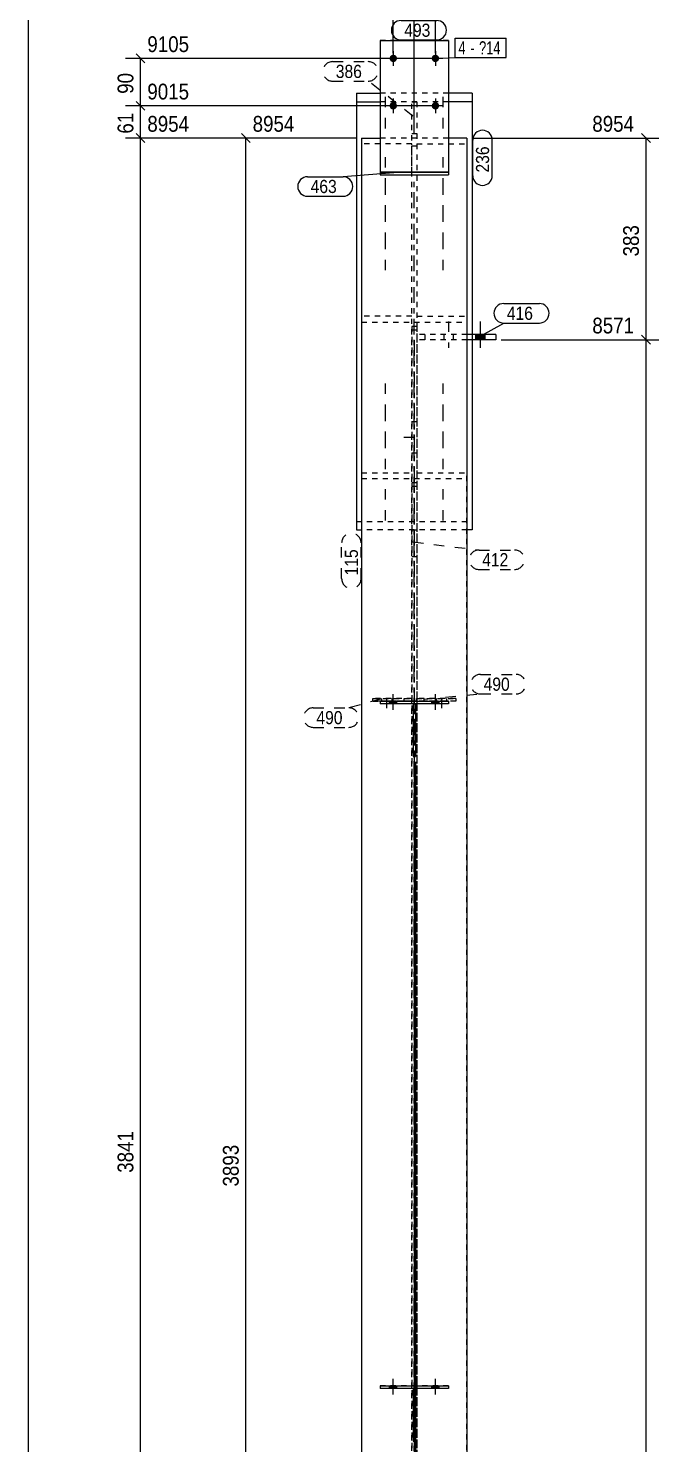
# Model space of a CAD drawing. Header units: millimetres. Extents: x 2 to 579, y 1 to 825.
# Drawn here: x 5 to 124.7, y 419.7 to 688.4 of the extents above; entities that cross this region are included whole.
import ezdxf

# ---------------------------------------------------------------- set-up
doc = ezdxf.new("R2010")
doc.units = ezdxf.units.MM
for name, pattern in [('XKITLINE00', [0]), ('XKITLINE01', [4, 1, -1, 1, -1]), ('XKITLINE02', [4, 2, -2]), ('XKITLINE03', [6, 3, -1, 1, -1])]:
    doc.linetypes.add(name, pattern=pattern)
for name, color, linetype, lineweight in [('Bolt', 3, 'Continuous', 0), ('BoltMark', 7, 'Continuous', 0), ('Dimensions', 7, 'Continuous', 0), ('DrawingSheet', 5, 'Continuous', 0), ('Part', 2, 'Continuous', 0), ('PartMark', 7, 'Continuous', 0)]:
    doc.layers.add(name, color=color, linetype=linetype, lineweight=lineweight)
doc.styles.add('ARIAL', font='ARIAL.TTF')
doc.styles.add('ARIAL_NARROW', font='ARIALN.TTF')

# ---------------------------------------------------------------- blocks, each defined once
blk = doc.blocks.new('*A48')
at = {"layer": 'Bolt', "color": 3, "linetype": 'XKITLINE02', "lineweight": 0}
for p, q in [((72.8, 669.41), (72.8, 675.97)), ((83.8, 669.41), (83.8, 675.97)), ((72.8, 657.95), (72.8, 664.51)), ((83.8, 657.95), (83.8, 664.51)), ((72.8, 652.8), (72.8, 659.35)), ((83.8, 652.8), (83.8, 659.35)), ((72.8, 647.64), (72.8, 654.2)), ((83.8, 647.64), (83.8, 654.2)), ((72.8, 642.48), (72.8, 649.04)), ((83.8, 642.48), (83.8, 649.04)), ((72.8, 614.98), (72.8, 621.54)), ((83.8, 614.98), (83.8, 621.54)), ((72.8, 609.83), (72.8, 616.39)), ((83.8, 609.83), (83.8, 616.39)), ((72.8, 604.67), (72.8, 611.23)), ((83.8, 604.67), (83.8, 611.23)), ((72.8, 594.93), (72.8, 601.49)), ((83.8, 594.93), (83.8, 601.49))]:
    blk.add_line(p, q, dxfattribs=at)
blk = doc.blocks.new('*A50')
at = {"layer": 'Bolt', "color": 3, "linetype": 'XKITLINE02', "lineweight": 0}
for p, q in [((77.8, 613.77), (78.8, 613.77)), ((76.3, 610.77), (80.3, 610.77)), ((77.8, 607.77), (78.8, 607.77))]:
    blk.add_line(p, q, dxfattribs=at)
blk = doc.blocks.new('*A52')
at = {"layer": 'Bolt'}
for points in [[(75, 430.65), (75, 430.15), (73.6, 430.15), (73.6, 430.65)], [(75, 430.65), (75, 430.15), (73.6, 430.15), (73.6, 430.65)], [(83, 430.65), (83, 430.15), (81.6, 430.15), (81.6, 430.65)], [(83, 430.65), (83, 430.15), (81.6, 430.15), (81.6, 430.65)]]:
    blk.add_hatch(color=3, dxfattribs=at).paths.add_polyline_path(points, flags=17)
at = {"layer": 'Bolt', "color": 3, "linetype": 'XKITLINE00', "lineweight": 0}
for p, q in [((73.6, 430.15), (73.6, 430.65)), ((73.6, 430.15), (73.6, 430.65)), ((74.3, 428.99), (74.3, 431.99)), ((74.3, 428.99), (74.3, 431.99)), ((75, 430.15), (75, 430.65)), ((75, 430.15), (75, 430.65)), ((81.6, 430.15), (81.6, 430.65)), ((81.6, 430.15), (81.6, 430.65)), ((82.3, 428.99), (82.3, 431.99)), ((82.3, 428.99), (82.3, 431.99)), ((83, 430.15), (83, 430.65)), ((83, 430.15), (83, 430.65))]:
    blk.add_line(p, q, dxfattribs=at)
blk = doc.blocks.new('*A53')
at = {"layer": 'Bolt', "color": 3, "linetype": 'XKITLINE02', "lineweight": 0}
for p, q in [((73.1, 559.3), (73.1, 562.3)), ((72.12, 560.65), (72.12, 561.15)), ((74.09, 560.65), (74.09, 561.15))]:
    blk.add_line(p, q, dxfattribs=at)
blk = doc.blocks.new('*A54')
at = {"layer": 'Bolt', "color": 3, "linetype": 'XKITLINE02', "lineweight": 0}
for p, q in [((83.5, 559.3), (83.5, 562.3)), ((82.52, 560.65), (82.52, 561.15)), ((84.49, 560.65), (84.49, 561.15))]:
    blk.add_line(p, q, dxfattribs=at)
blk = doc.blocks.new('*A55')
at = {"layer": 'Bolt'}
for points in [[(74.34, 683.39), (74.37, 683.39), (74.41, 683.39), (74.44, 683.38), (74.47, 683.37), (74.51, 683.37), (74.54, 683.35), (74.57, 683.34), (74.6, 683.33), (74.63, 683.31), (74.66, 683.3), (74.69, 683.28), (74.72, 683.26), (74.75, 683.24), (74.77, 683.21), (74.8, 683.19), (74.82, 683.17), (74.85, 683.14), (74.87, 683.11), (74.89, 683.08), (74.9, 683.06), (74.92, 683.03), (74.94, 682.99), (74.95, 682.96), (74.96, 682.93), (74.97, 682.9), (74.98, 682.87), (74.99, 682.83), (75, 682.8), (75, 682.76), (75, 682.73), (75, 682.7), (75, 682.66), (75, 682.63), (75, 682.59), (74.99, 682.56), (74.98, 682.53), (74.97, 682.49), (74.96, 682.46), (74.95, 682.43), (74.94, 682.4), (74.92, 682.37), (74.9, 682.34), (74.89, 682.31), (74.87, 682.28), (74.85, 682.25), (74.82, 682.23), (74.8, 682.2), (74.77, 682.18), (74.75, 682.15), (74.72, 682.13), (74.69, 682.11), (74.66, 682.1), (74.63, 682.08), (74.6, 682.06), (74.57, 682.05), (74.54, 682.04), (74.51, 682.03), (74.47, 682.02), (74.44, 682.01), (74.41, 682), (74.37, 682), (74.34, 682), (74.3, 682), (74.27, 682), (74.24, 682), (74.2, 682), (74.17, 682.01), (74.13, 682.02), (74.1, 682.03), (74.07, 682.04), (74.04, 682.05), (74.01, 682.06), (73.97, 682.08), (73.94, 682.1), (73.92, 682.11), (73.89, 682.13), (73.86, 682.15), (73.83, 682.18), (73.81, 682.2), (73.79, 682.23), (73.76, 682.25), (73.74, 682.28), (73.72, 682.31), (73.7, 682.34), (73.69, 682.37), (73.67, 682.4), (73.66, 682.43), (73.65, 682.46), (73.63, 682.49), (73.63, 682.53), (73.62, 682.56), (73.61, 682.59), (73.61, 682.63), (73.61, 682.66), (73.6, 682.7), (73.61, 682.73), (73.61, 682.76), (73.61, 682.8), (73.62, 682.83), (73.63, 682.87), (73.63, 682.9), (73.65, 682.93), (73.66, 682.96), (73.67, 682.99), (73.69, 683.03), (73.7, 683.06), (73.72, 683.08), (73.74, 683.11), (73.76, 683.14), (73.79, 683.17), (73.81, 683.19), (73.83, 683.21), (73.86, 683.24), (73.89, 683.26), (73.92, 683.28), (73.94, 683.3), (73.97, 683.31), (74.01, 683.33), (74.04, 683.34), (74.07, 683.35), (74.1, 683.37), (74.13, 683.37), (74.17, 683.38), (74.2, 683.39), (74.24, 683.39), (74.27, 683.39), (74.3, 683.4)], [(74.34, 674.39), (74.37, 674.39), (74.41, 674.39), (74.44, 674.38), (74.47, 674.37), (74.51, 674.37), (74.54, 674.35), (74.57, 674.34), (74.6, 674.33), (74.63, 674.31), (74.66, 674.3), (74.69, 674.28), (74.72, 674.26), (74.75, 674.24), (74.77, 674.21), (74.8, 674.19), (74.82, 674.17), (74.85, 674.14), (74.87, 674.11), (74.89, 674.08), (74.9, 674.06), (74.92, 674.03), (74.94, 673.99), (74.95, 673.96), (74.96, 673.93), (74.97, 673.9), (74.98, 673.87), (74.99, 673.83), (75, 673.8), (75, 673.76), (75, 673.73), (75, 673.7), (75, 673.66), (75, 673.63), (75, 673.59), (74.99, 673.56), (74.98, 673.53), (74.97, 673.49), (74.96, 673.46), (74.95, 673.43), (74.94, 673.4), (74.92, 673.37), (74.9, 673.34), (74.89, 673.31), (74.87, 673.28), (74.85, 673.25), (74.82, 673.23), (74.8, 673.2), (74.77, 673.18), (74.75, 673.15), (74.72, 673.13), (74.69, 673.11), (74.66, 673.1), (74.63, 673.08), (74.6, 673.06), (74.57, 673.05), (74.54, 673.04), (74.51, 673.03), (74.47, 673.02), (74.44, 673.01), (74.41, 673), (74.37, 673), (74.34, 673), (74.3, 673), (74.27, 673), (74.24, 673), (74.2, 673), (74.17, 673.01), (74.13, 673.02), (74.1, 673.03), (74.07, 673.04), (74.04, 673.05), (74.01, 673.06), (73.97, 673.08), (73.94, 673.1), (73.92, 673.11), (73.89, 673.13), (73.86, 673.15), (73.83, 673.18), (73.81, 673.2), (73.79, 673.23), (73.76, 673.25), (73.74, 673.28), (73.72, 673.31), (73.7, 673.34), (73.69, 673.37), (73.67, 673.4), (73.66, 673.43), (73.65, 673.46), (73.63, 673.49), (73.63, 673.53), (73.62, 673.56), (73.61, 673.59), (73.61, 673.63), (73.61, 673.66), (73.6, 673.7), (73.61, 673.73), (73.61, 673.76), (73.61, 673.8), (73.62, 673.83), (73.63, 673.87), (73.63, 673.9), (73.65, 673.93), (73.66, 673.96), (73.67, 673.99), (73.69, 674.03), (73.7, 674.06), (73.72, 674.08), (73.74, 674.11), (73.76, 674.14), (73.79, 674.17), (73.81, 674.19), (73.83, 674.21), (73.86, 674.24), (73.89, 674.26), (73.92, 674.28), (73.94, 674.3), (73.97, 674.31), (74.01, 674.33), (74.04, 674.34), (74.07, 674.35), (74.1, 674.37), (74.13, 674.37), (74.17, 674.38), (74.2, 674.39), (74.24, 674.39), (74.27, 674.39), (74.3, 674.4)]]:
    blk.add_hatch(color=3, dxfattribs=at).paths.add_polyline_path(points, flags=17)
at = {"layer": 'Bolt', "color": 3, "linetype": 'XKITLINE00', "lineweight": 0}
for p, q in [((75.7, 682.7), (72.9, 682.7)), ((74.3, 684.1), (74.3, 681.3)), ((74.3, 675.1), (74.3, 672.3)), ((75.7, 673.7), (72.9, 673.7))]:
    blk.add_line(p, q, dxfattribs=at)
blk = doc.blocks.new('*A56')
at = {"layer": 'Bolt'}
for points in [[(82.34, 683.39), (82.37, 683.39), (82.41, 683.39), (82.44, 683.38), (82.47, 683.37), (82.51, 683.37), (82.54, 683.35), (82.57, 683.34), (82.6, 683.33), (82.63, 683.31), (82.66, 683.3), (82.69, 683.28), (82.72, 683.26), (82.75, 683.24), (82.77, 683.21), (82.8, 683.19), (82.82, 683.17), (82.85, 683.14), (82.87, 683.11), (82.89, 683.08), (82.9, 683.06), (82.92, 683.03), (82.94, 682.99), (82.95, 682.96), (82.96, 682.93), (82.97, 682.9), (82.98, 682.87), (82.99, 682.83), (83, 682.8), (83, 682.76), (83, 682.73), (83, 682.7), (83, 682.66), (83, 682.63), (83, 682.59), (82.99, 682.56), (82.98, 682.53), (82.97, 682.49), (82.96, 682.46), (82.95, 682.43), (82.94, 682.4), (82.92, 682.37), (82.9, 682.34), (82.89, 682.31), (82.87, 682.28), (82.85, 682.25), (82.82, 682.23), (82.8, 682.2), (82.77, 682.18), (82.75, 682.15), (82.72, 682.13), (82.69, 682.11), (82.66, 682.1), (82.63, 682.08), (82.6, 682.06), (82.57, 682.05), (82.54, 682.04), (82.51, 682.03), (82.47, 682.02), (82.44, 682.01), (82.41, 682), (82.37, 682), (82.34, 682), (82.3, 682), (82.27, 682), (82.24, 682), (82.2, 682), (82.17, 682.01), (82.13, 682.02), (82.1, 682.03), (82.07, 682.04), (82.04, 682.05), (82.01, 682.06), (81.97, 682.08), (81.94, 682.1), (81.92, 682.11), (81.89, 682.13), (81.86, 682.15), (81.83, 682.18), (81.81, 682.2), (81.79, 682.23), (81.76, 682.25), (81.74, 682.28), (81.72, 682.31), (81.7, 682.34), (81.69, 682.37), (81.67, 682.4), (81.66, 682.43), (81.65, 682.46), (81.63, 682.49), (81.63, 682.53), (81.62, 682.56), (81.61, 682.59), (81.61, 682.63), (81.61, 682.66), (81.6, 682.7), (81.61, 682.73), (81.61, 682.76), (81.61, 682.8), (81.62, 682.83), (81.63, 682.87), (81.63, 682.9), (81.65, 682.93), (81.66, 682.96), (81.67, 682.99), (81.69, 683.03), (81.7, 683.06), (81.72, 683.08), (81.74, 683.11), (81.76, 683.14), (81.79, 683.17), (81.81, 683.19), (81.83, 683.21), (81.86, 683.24), (81.89, 683.26), (81.92, 683.28), (81.94, 683.3), (81.97, 683.31), (82.01, 683.33), (82.04, 683.34), (82.07, 683.35), (82.1, 683.37), (82.13, 683.37), (82.17, 683.38), (82.2, 683.39), (82.24, 683.39), (82.27, 683.39), (82.3, 683.4)], [(82.34, 674.39), (82.37, 674.39), (82.41, 674.39), (82.44, 674.38), (82.47, 674.37), (82.51, 674.37), (82.54, 674.35), (82.57, 674.34), (82.6, 674.33), (82.63, 674.31), (82.66, 674.3), (82.69, 674.28), (82.72, 674.26), (82.75, 674.24), (82.77, 674.21), (82.8, 674.19), (82.82, 674.17), (82.85, 674.14), (82.87, 674.11), (82.89, 674.08), (82.9, 674.06), (82.92, 674.03), (82.94, 673.99), (82.95, 673.96), (82.96, 673.93), (82.97, 673.9), (82.98, 673.87), (82.99, 673.83), (83, 673.8), (83, 673.76), (83, 673.73), (83, 673.7), (83, 673.66), (83, 673.63), (83, 673.59), (82.99, 673.56), (82.98, 673.53), (82.97, 673.49), (82.96, 673.46), (82.95, 673.43), (82.94, 673.4), (82.92, 673.37), (82.9, 673.34), (82.89, 673.31), (82.87, 673.28), (82.85, 673.25), (82.82, 673.23), (82.8, 673.2), (82.77, 673.18), (82.75, 673.15), (82.72, 673.13), (82.69, 673.11), (82.66, 673.1), (82.63, 673.08), (82.6, 673.06), (82.57, 673.05), (82.54, 673.04), (82.51, 673.03), (82.47, 673.02), (82.44, 673.01), (82.41, 673), (82.37, 673), (82.34, 673), (82.3, 673), (82.27, 673), (82.24, 673), (82.2, 673), (82.17, 673.01), (82.13, 673.02), (82.1, 673.03), (82.07, 673.04), (82.04, 673.05), (82.01, 673.06), (81.97, 673.08), (81.94, 673.1), (81.92, 673.11), (81.89, 673.13), (81.86, 673.15), (81.83, 673.18), (81.81, 673.2), (81.79, 673.23), (81.76, 673.25), (81.74, 673.28), (81.72, 673.31), (81.7, 673.34), (81.69, 673.37), (81.67, 673.4), (81.66, 673.43), (81.65, 673.46), (81.63, 673.49), (81.63, 673.53), (81.62, 673.56), (81.61, 673.59), (81.61, 673.63), (81.61, 673.66), (81.6, 673.7), (81.61, 673.73), (81.61, 673.76), (81.61, 673.8), (81.62, 673.83), (81.63, 673.87), (81.63, 673.9), (81.65, 673.93), (81.66, 673.96), (81.67, 673.99), (81.69, 674.03), (81.7, 674.06), (81.72, 674.08), (81.74, 674.11), (81.76, 674.14), (81.79, 674.17), (81.81, 674.19), (81.83, 674.21), (81.86, 674.24), (81.89, 674.26), (81.92, 674.28), (81.94, 674.3), (81.97, 674.31), (82.01, 674.33), (82.04, 674.34), (82.07, 674.35), (82.1, 674.37), (82.13, 674.37), (82.17, 674.38), (82.2, 674.39), (82.24, 674.39), (82.27, 674.39), (82.3, 674.4)]]:
    blk.add_hatch(color=3, dxfattribs=at).paths.add_polyline_path(points, flags=17)
at = {"layer": 'Bolt', "color": 3, "linetype": 'XKITLINE00', "lineweight": 0}
for p, q in [((83.7, 682.7), (80.9, 682.7)), ((82.3, 684.1), (82.3, 681.3)), ((82.3, 675.1), (82.3, 672.3)), ((83.7, 673.7), (80.9, 673.7))]:
    blk.add_line(p, q, dxfattribs=at)
blk = doc.blocks.new('*A57')
at = {"layer": 'Bolt'}
for points in [[(75, 560.65), (75, 560.15), (73.6, 560.15), (73.6, 560.65)], [(75, 560.65), (75, 560.15), (73.6, 560.15), (73.6, 560.65)], [(83, 560.65), (83, 560.15), (81.6, 560.15), (81.6, 560.65)], [(83, 560.65), (83, 560.15), (81.6, 560.15), (81.6, 560.65)]]:
    blk.add_hatch(color=3, dxfattribs=at).paths.add_polyline_path(points, flags=17)
at = {"layer": 'Bolt', "color": 3, "linetype": 'XKITLINE00', "lineweight": 0}
for p, q in [((74.3, 558.99), (74.3, 561.99)), ((74.3, 558.99), (74.3, 561.99)), ((82.3, 558.99), (82.3, 561.99)), ((82.3, 558.99), (82.3, 561.99)), ((73.6, 560.15), (73.6, 560.65)), ((73.6, 560.15), (73.6, 560.65)), ((75, 560.15), (75, 560.65)), ((75, 560.15), (75, 560.65)), ((81.6, 560.15), (81.6, 560.65)), ((81.6, 560.15), (81.6, 560.65)), ((83, 560.15), (83, 560.65)), ((83, 560.15), (83, 560.65))]:
    blk.add_line(p, q, dxfattribs=at)
blk = doc.blocks.new('*A59')
at = {"layer": 'Bolt'}
blk.add_hatch(color=3, dxfattribs=at).paths.add_polyline_path([(91.7, 630.27), (91.7, 629.27), (89.9, 629.27), (89.9, 630.27)], flags=17)
blk.add_hatch(color=3, dxfattribs=at).paths.add_polyline_path([(91.7, 630.27), (91.7, 629.27), (89.9, 629.27), (89.9, 630.27)], flags=17)
at = {"layer": 'Bolt', "color": 3, "linetype": 'XKITLINE02', "lineweight": 0}
for p, q in [((84.8, 632.77), (84.8, 627.77)), ((84.8, 632.77), (84.8, 627.77)), ((83.9, 630.27), (83.9, 629.27)), ((83.9, 630.27), (83.9, 629.27)), ((85.7, 630.27), (85.7, 629.27)), ((85.7, 630.27), (85.7, 629.27))]:
    blk.add_line(p, q, dxfattribs=at)
at = {"layer": 'Bolt', "color": 3, "linetype": 'XKITLINE00', "lineweight": 0}
for p, q in [((90.8, 632.77), (90.8, 627.77)), ((90.8, 632.77), (90.8, 627.77)), ((89.9, 630.27), (89.9, 629.27)), ((89.9, 630.27), (89.9, 629.27)), ((91.7, 630.27), (91.7, 629.27)), ((91.7, 630.27), (91.7, 629.27))]:
    blk.add_line(p, q, dxfattribs=at)
blk = doc.blocks.new('*A61')
at = {"layer": 'Part', "color": 2, "linetype": 'XKITLINE00', "lineweight": 0}
for p, q in [((67.3, 676.09), (71.8, 676.09)), ((67.3, 676.09), (67.3, 593.15)), ((89.3, 676.09), (84.8, 676.09)), ((89.3, 676.09), (89.3, 630.27)), ((67.3, 674.45), (71.8, 674.45)), ((89.3, 674.45), (84.8, 674.45)), ((89.3, 629.27), (89.3, 593.15)), ((67.3, 593.15), (68.3, 593.15)), ((89.3, 593.15), (88.3, 593.15))]:
    blk.add_line(p, q, dxfattribs=at)
at = {"layer": 'Part', "color": 7, "linetype": 'XKITLINE01', "lineweight": 0}
for p, q in [((84.8, 676.09), (71.8, 676.09)), ((84.8, 674.45), (71.8, 674.45)), ((89.3, 630.27), (89.3, 629.27)), ((67.3, 594.79), (89.3, 594.79)), ((88.3, 593.15), (68.3, 593.15))]:
    blk.add_line(p, q, dxfattribs=at)
blk = doc.blocks.new('*A62')
at = {"layer": 'Part', "color": 2, "linetype": 'XKITLINE00', "lineweight": 0}
for p, q in [((68.3, 667.57), (71.8, 667.57)), ((68.3, 667.57), (68.3, 150.27)), ((88.3, 667.57), (84.8, 667.57)), ((88.3, 667.57), (88.3, 150.27))]:
    blk.add_line(p, q, dxfattribs=at)
at = {"layer": 'Part', "color": 7, "linetype": 'XKITLINE01', "lineweight": 0}
for p, q in [((84.8, 667.57), (71.8, 667.57)), ((77.8, 666.46), (68.3, 666.46)), ((77.8, 150.27), (77.8, 666.46)), ((78.8, 666.46), (78.8, 150.27)), ((78.8, 666.46), (88.3, 666.46)), ((77.8, 633.74), (68.3, 633.74)), ((68.3, 632.63), (88.3, 632.63)), ((78.8, 633.74), (88.3, 633.74))]:
    blk.add_line(p, q, dxfattribs=at)
at = {"layer": 'Part', "color": 7, "linetype": 'XKITLINE03', "lineweight": 0}
blk.add_line((78.3, 150.27), (78.3, 660.1), dxfattribs=at)
blk = doc.blocks.new('*A65')
at = {"layer": 'Part', "color": 2, "linetype": 'XKITLINE00', "lineweight": 0}
for p, q in [((71.8, 661.1), (84.8, 661.1)), ((71.8, 661.1), (71.8, 660.6)), ((71.8, 660.6), (84.8, 660.6)), ((84.8, 661.1), (84.8, 660.6))]:
    blk.add_line(p, q, dxfattribs=at)
blk = doc.blocks.new('*A66')
at = {"layer": 'Part', "color": 2, "linetype": 'XKITLINE00', "lineweight": 0}
for p, q in [((71.8, 430.65), (71.8, 430.65)), ((71.8, 430.65), (84.8, 430.65)), ((71.8, 430.65), (71.8, 430.15)), ((84.8, 430.15), (71.8, 430.15)), ((84.8, 430.65), (84.8, 430.65)), ((84.8, 430.65), (84.8, 430.15))]:
    blk.add_line(p, q, dxfattribs=at)
at = {"layer": 'Part', "color": 7, "linetype": 'XKITLINE01', "lineweight": 0}
for p, q in [((84.8, 430.65), (71.8, 430.65)), ((84.8, 430.15), (71.8, 430.15))]:
    blk.add_line(p, q, dxfattribs=at)
blk = doc.blocks.new('*A67')
at = {"layer": 'Part', "color": 2, "linetype": 'XKITLINE00', "lineweight": 0}
for p, q in [((78.05, 430.15), (78.05, 420.15)), ((78.55, 430.15), (78.55, 420.15)), ((78.05, 420.15), (78.55, 420.15))]:
    blk.add_line(p, q, dxfattribs=at)
at = {"layer": 'Part', "color": 7, "linetype": 'XKITLINE01', "lineweight": 0}
blk.add_line((78.05, 430.15), (78.55, 430.15), dxfattribs=at)
blk.add_line((78.05, 430.15), (78.55, 430.15), dxfattribs=at)
blk = doc.blocks.new('*A68')
at = {"layer": 'Part', "color": 7, "linetype": 'XKITLINE01', "lineweight": 0}
for p, q in [((70.4, 560.65), (70.4, 561.15)), ((70.4, 561.15), (77.9, 561.15)), ((77.9, 561.15), (70.4, 561.15)), ((70.4, 560.65), (77.9, 560.65)), ((77.9, 560.65), (70.4, 560.65)), ((70.4, 560.65), (70.4, 560.65)), ((76.4, 560.65), (76.4, 561.15)), ((77.9, 560.65), (77.9, 561.15)), ((77.9, 560.65), (77.9, 560.65))]:
    blk.add_line(p, q, dxfattribs=at)
blk = doc.blocks.new('*A69')
at = {"layer": 'Part', "color": 7, "linetype": 'XKITLINE01', "lineweight": 0}
for p, q in [((86.2, 561.15), (78.7, 561.15)), ((78.7, 561.15), (78.7, 561.15)), ((78.7, 561.15), (86.2, 561.15)), ((78.7, 560.65), (78.7, 561.15)), ((86.2, 560.65), (78.7, 560.65)), ((86.2, 560.65), (78.7, 560.65)), ((80.2, 560.65), (80.2, 561.15)), ((86.2, 561.15), (86.2, 561.15)), ((86.2, 561.15), (86.2, 560.65))]:
    blk.add_line(p, q, dxfattribs=at)
blk = doc.blocks.new('*A70')
at = {"layer": 'Part', "color": 7, "linetype": 'XKITLINE01', "lineweight": 0}
for p, q in [((77.8, 661.1), (77.8, 674.45)), ((77.8, 674.45), (78.8, 674.45)), ((78.8, 674.45), (78.8, 661.1)), ((77.8, 668.43), (78.8, 668.43)), ((77.8, 666.07), (78.8, 666.07)), ((77.8, 661.1), (78.8, 661.1)), ((78.8, 661.1), (77.8, 661.1))]:
    blk.add_line(p, q, dxfattribs=at)
blk = doc.blocks.new('*A71')
at = {"layer": 'Part', "color": 2, "linetype": 'XKITLINE00', "lineweight": 0}
for p, q in [((71.8, 686.1), (84.8, 686.1)), ((71.8, 686.1), (71.8, 661.1)), ((84.8, 686.1), (84.8, 661.1)), ((84.8, 661.1), (71.8, 661.1))]:
    blk.add_line(p, q, dxfattribs=at)
at = {"layer": 'Part', "color": 7, "linetype": 'XKITLINE01', "lineweight": 0}
for p, q in [((84.8, 686.1), (71.8, 686.1)), ((71.8, 661.1), (84.8, 661.1))]:
    blk.add_line(p, q, dxfattribs=at)
blk = doc.blocks.new('*A72')
at = {"layer": 'Part', "color": 2, "linetype": 'XKITLINE00', "lineweight": 0}
for p, q in [((78.05, 560.15), (78.05, 550.15)), ((78.55, 560.15), (78.55, 550.15)), ((78.05, 550.15), (78.55, 550.15))]:
    blk.add_line(p, q, dxfattribs=at)
at = {"layer": 'Part', "color": 7, "linetype": 'XKITLINE01', "lineweight": 0}
blk.add_line((78.05, 560.15), (78.55, 560.15), dxfattribs=at)
blk.add_line((78.05, 560.15), (78.55, 560.15), dxfattribs=at)
blk = doc.blocks.new('*A73')
at = {"layer": 'Part', "color": 2, "linetype": 'XKITLINE00', "lineweight": 0}
for p, q in [((71.8, 560.65), (71.8, 560.65)), ((71.8, 560.65), (84.8, 560.65)), ((71.8, 560.65), (71.8, 560.15)), ((84.8, 560.15), (71.8, 560.15)), ((84.8, 560.65), (84.8, 560.65)), ((84.8, 560.65), (84.8, 560.15))]:
    blk.add_line(p, q, dxfattribs=at)
at = {"layer": 'Part', "color": 7, "linetype": 'XKITLINE01', "lineweight": 0}
for p, q in [((84.8, 560.65), (71.8, 560.65)), ((84.8, 560.15), (71.8, 560.15))]:
    blk.add_line(p, q, dxfattribs=at)
blk = doc.blocks.new('*A75')
at = {"layer": 'Part', "color": 7, "linetype": 'XKITLINE01', "lineweight": 0}
for p, q in [((77.8, 631.8), (77.8, 232.63)), ((78.8, 631.78), (77.8, 631.8)), ((78.8, 631.78), (78.8, 232.63)), ((77.8, 631.16), (78.8, 631.16)), ((68.3, 603.98), (68.3, 232.45)), ((68.3, 603.98), (77.8, 603.98)), ((68.3, 602.94), (88.3, 602.94)), ((78.8, 603.98), (88.3, 603.98)), ((88.3, 232.45), (88.3, 603.98))]:
    blk.add_line(p, q, dxfattribs=at)
at = {"layer": 'Part', "color": 7, "linetype": 'XKITLINE03', "lineweight": 0}
blk.add_line((78.3, 629.2), (78.3, 436.01), dxfattribs=at)
blk = doc.blocks.new('*A76')
at = {"layer": 'Part', "color": 7, "linetype": 'XKITLINE01', "lineweight": 0}
for p, q in [((78.8, 602.08), (77.8, 602.08)), ((77.8, 602.08), (77.8, 588.03)), ((78.8, 602.08), (78.8, 588.03)), ((77.8, 601.45), (78.8, 601.45)), ((77.8, 593.15), (78.8, 593.15)), ((78.8, 588.03), (77.8, 588.03))]:
    blk.add_line(p, q, dxfattribs=at)
blk = doc.blocks.new('*A81')
at = {"layer": 'Part', "color": 7, "linetype": 'XKITLINE01', "lineweight": 0}
for p, q in [((78.8, 630.27), (78.8, 629.27)), ((88.3, 630.27), (78.8, 630.27)), ((88.3, 629.27), (78.8, 629.27)), ((80.3, 630.27), (80.3, 629.27))]:
    blk.add_line(p, q, dxfattribs=at)
at = {"layer": 'Part', "color": 2, "linetype": 'XKITLINE00', "lineweight": 0}
for p, q in [((93.8, 630.27), (88.3, 630.27)), ((93.8, 629.27), (88.3, 629.27)), ((93.8, 630.27), (93.8, 629.27))]:
    blk.add_line(p, q, dxfattribs=at)
blk = doc.blocks.new('*A121')
at = {"layer": 'DrawingSheet', "color": 5, "linetype": 'XKITLINE00', "lineweight": 0}
blk.add_line((5, 825), (5, 5), dxfattribs=at)
blk = doc.blocks.new('*A204')
at = {"layer": 'Dimensions', "color": 7, "linetype": 'XKITLINE00', "lineweight": 0}
for p, q in [((67.3, 667.57), (23.45, 667.57)), ((25.46, 668.42), (27.15, 666.73)), ((26.3, 283.51), (26.3, 667.57))]:
    blk.add_line(p, q, dxfattribs=at)
at = {"layer": 'Dimensions', "color": 3}
blk.add_point((26.3, 667.57), dxfattribs=at)
at = {"layer": 'Dimensions', "color": 3, "style": 'ARIAL', "width": 0.85}
blk.add_text('8954', height=3, dxfattribs=at).set_placement((27.6, 668.77))
blk.add_text('3841', height=3, rotation=90.0002, dxfattribs=at).set_placement((24.95, 471.09))
blk = doc.blocks.new('*A205')
at = {"layer": 'Dimensions', "color": 7, "linetype": 'XKITLINE00', "lineweight": 0}
for p, q in [((94.8, 629.27), (124.7, 629.27)), ((121.46, 630.12), (123.15, 628.43)), ((122.3, 122.17), (122.3, 629.27))]:
    blk.add_line(p, q, dxfattribs=at)
at = {"layer": 'Dimensions', "color": 3}
blk.add_point((122.3, 629.27), dxfattribs=at)
at = {"layer": 'Dimensions', "color": 3, "style": 'ARIAL', "width": 0.85}
blk.add_text('8571', height=3, dxfattribs=at).set_placement((112.1, 630.47))
blk = doc.blocks.new('*A206')
at = {"layer": 'Dimensions', "color": 7, "linetype": 'XKITLINE00', "lineweight": 0}
for p, q in [((67.3, 667.57), (43.45, 667.57)), ((45.46, 668.42), (47.15, 666.73)), ((46.3, 278.28), (46.3, 667.57))]:
    blk.add_line(p, q, dxfattribs=at)
at = {"layer": 'Dimensions', "color": 3}
blk.add_point((46.3, 667.57), dxfattribs=at)
at = {"layer": 'Dimensions', "color": 3, "style": 'ARIAL', "width": 0.85}
blk.add_text('8954', height=3, dxfattribs=at).set_placement((47.6, 668.77))
blk.add_text('3893', height=3, rotation=90.0002, dxfattribs=at).set_placement((44.95, 468.48))
blk = doc.blocks.new('*A207')
at = {"layer": 'Dimensions', "color": 7, "linetype": 'XKITLINE00', "lineweight": 0}
for p, q in [((78.3, 549.15), (78.3, 175.77)), ((78.55, 549.15), (78.55, 175.77))]:
    blk.add_line(p, q, dxfattribs=at)
blk = doc.blocks.new('*A209')
at = {"layer": 'PartMark', "color": 7, "linetype": 'XKITLINE02', "lineweight": 0}
for p, q in [((90.86, 565.72), (97.62, 565.72)), ((80.23, 561.02), (90.86, 562.02)), ((90.86, 562.02), (97.62, 562.02))]:
    blk.add_line(p, q, dxfattribs=at)
for centre, start, end in [((90.86, 563.87), 90, 270), ((97.62, 563.87), 270, 90)]:
    blk.add_arc(centre, 1.85, start, end, dxfattribs=at)
at = {"layer": 'PartMark', "color": 3, "style": 'ARIAL', "width": 0.85}
blk.add_text('490', height=2.5, dxfattribs=at).set_placement((91.46, 562.62))
blk = doc.blocks.new('*A210')
at = {"layer": 'PartMark', "color": 7, "linetype": 'XKITLINE02', "lineweight": 0}
for p, q in [((59.11, 559.37), (65.87, 559.37)), ((71.93, 561.02), (65.87, 559.37)), ((59.11, 555.67), (65.87, 555.67))]:
    blk.add_line(p, q, dxfattribs=at)
for centre, start, end in [((59.11, 557.52), 90, 270), ((65.87, 557.52), 270, 90)]:
    blk.add_arc(centre, 1.85, start, end, dxfattribs=at)
at = {"layer": 'PartMark', "color": 3, "style": 'ARIAL', "width": 0.85}
blk.add_text('490', height=2.5, dxfattribs=at).set_placement((59.71, 556.27))
blk = doc.blocks.new('*A211')
at = {"layer": 'PartMark', "color": 7, "linetype": 'XKITLINE00', "lineweight": 0}
for p, q in [((58.01, 660.23), (64.77, 660.23)), ((74.43, 660.97), (64.77, 660.23)), ((58.01, 656.53), (64.77, 656.53))]:
    blk.add_line(p, q, dxfattribs=at)
for centre, start, end in [((58.01, 658.38), 90, 270), ((64.77, 658.38), 270, 90)]:
    blk.add_arc(centre, 1.85, start, end, dxfattribs=at)
at = {"layer": 'PartMark', "color": 3, "style": 'ARIAL', "width": 0.85}
blk.add_text('463', height=2.5, dxfattribs=at).set_placement((58.61, 657.13))
blk = doc.blocks.new('*A213')
at = {"layer": 'PartMark', "color": 7, "linetype": 'XKITLINE00', "lineweight": 0}
for p, q in [((89.4, 660.43), (89.4, 667.2)), ((93.1, 660.43), (93.1, 667.2))]:
    blk.add_line(p, q, dxfattribs=at)
for centre, start, end in [((91.25, 667.2), 0, 180), ((91.25, 660.43), 180, 0)]:
    blk.add_arc(centre, 1.85, start, end, dxfattribs=at)
at = {"layer": 'PartMark', "color": 3, "style": 'ARIAL', "width": 0.85}
blk.add_text('236', height=2.5, rotation=90.0002, dxfattribs=at).set_placement((92.5, 661.03))
blk = doc.blocks.new('*A240')
at = {"layer": 'Dimensions', "color": 7, "linetype": 'XKITLINE00', "lineweight": 0}
for p, q in [((81.3, 673.7), (23.45, 673.7)), ((25.46, 674.54), (27.15, 672.85)), ((26.3, 667.57), (26.3, 673.7)), ((67.3, 667.57), (23.45, 667.57)), ((25.46, 668.42), (27.15, 666.73))]:
    blk.add_line(p, q, dxfattribs=at)
at = {"layer": 'Dimensions', "color": 3}
for p in [(26.3, 673.7), (26.3, 667.57)]:
    blk.add_point(p, dxfattribs=at)
at = {"layer": 'Dimensions', "color": 3, "style": 'ARIAL', "width": 0.85}
blk.add_text('9015', height=3, dxfattribs=at).set_placement((27.6, 674.9))
blk.add_text('61', height=3, rotation=90.0002, dxfattribs=at).set_placement((24.95, 668.41))
blk = doc.blocks.new('*A241')
at = {"layer": 'Dimensions', "color": 7, "linetype": 'XKITLINE00', "lineweight": 0}
for p, q in [((81.3, 682.7), (23.45, 682.7)), ((25.46, 683.54), (27.15, 681.85)), ((26.3, 673.7), (26.3, 682.7)), ((81.3, 673.7), (23.45, 673.7)), ((25.46, 674.54), (27.15, 672.85))]:
    blk.add_line(p, q, dxfattribs=at)
at = {"layer": 'Dimensions', "color": 3}
for p in [(26.3, 682.7), (26.3, 673.7)]:
    blk.add_point(p, dxfattribs=at)
at = {"layer": 'Dimensions', "color": 3, "style": 'ARIAL', "width": 0.85}
blk.add_text('9105', height=3, dxfattribs=at).set_placement((27.6, 683.9))
blk.add_text('90', height=3, rotation=90.0002, dxfattribs=at).set_placement((24.95, 675.97))
blk = doc.blocks.new('*A242')
at = {"layer": 'Dimensions', "color": 7, "linetype": 'XKITLINE00', "lineweight": 0}
for p, q in [((89.3, 667.57), (124.7, 667.57)), ((121.46, 668.42), (123.15, 666.73)), ((122.3, 629.27), (122.3, 667.57)), ((94.8, 629.27), (124.7, 629.27)), ((121.46, 630.12), (123.15, 628.43))]:
    blk.add_line(p, q, dxfattribs=at)
at = {"layer": 'Dimensions', "color": 3}
for p in [(122.3, 667.57), (122.3, 629.27)]:
    blk.add_point(p, dxfattribs=at)
at = {"layer": 'Dimensions', "color": 3, "style": 'ARIAL', "width": 0.85}
blk.add_text('8954', height=3, dxfattribs=at).set_placement((112.1, 668.77))
blk.add_text('383', height=3, rotation=90.0002, dxfattribs=at).set_placement((120.95, 645.09))
blk = doc.blocks.new('*A243')
at = {"layer": 'Dimensions', "color": 7, "linetype": 'XKITLINE00', "lineweight": 0}
for p, q in [((74.3, 683.7), (74.3, 705.02)), ((78.3, 668.57), (78.3, 705.02)), ((75.15, 703.02), (73.46, 701.33)), ((74.3, 702.17), (78.3, 702.17)), ((79.15, 703.02), (77.46, 701.33))]:
    blk.add_line(p, q, dxfattribs=at)
at = {"layer": 'Dimensions', "color": 3}
for p in [(74.3, 702.17), (78.3, 702.17)]:
    blk.add_point(p, dxfattribs=at)
at = {"layer": 'Dimensions', "color": 3, "style": 'ARIAL', "width": 0.85}
blk.add_text('40', height=3, dxfattribs=at).set_placement((74.08, 703.52))
blk = doc.blocks.new('*A244')
at = {"layer": 'Dimensions', "color": 7, "linetype": 'XKITLINE00', "lineweight": 0}
for p, q in [((78.3, 668.57), (78.3, 704.57)), ((82.3, 683.7), (82.3, 704.57)), ((79.15, 703.02), (77.46, 701.33)), ((78.3, 702.17), (82.3, 702.17)), ((83.15, 703.02), (81.46, 701.33))]:
    blk.add_line(p, q, dxfattribs=at)
at = {"layer": 'Dimensions', "color": 3}
for p in [(78.3, 702.17), (82.3, 702.17)]:
    blk.add_point(p, dxfattribs=at)
at = {"layer": 'Dimensions', "color": 3, "style": 'ARIAL', "width": 0.85}
blk.add_text('40', height=3, dxfattribs=at).set_placement((78.08, 697.82))
blk = doc.blocks.new('*A245')
at = {"layer": 'BoltMark', "color": 7, "linetype": 'XKITLINE00', "lineweight": 0}
for p, q in [((86.07, 686.55), (95.76, 686.55)), ((86.07, 682.85), (86.07, 686.55)), ((95.76, 682.85), (95.76, 686.55)), ((82.3, 682.7), (86.07, 682.85)), ((86.07, 682.85), (95.76, 682.85))]:
    blk.add_line(p, q, dxfattribs=at)
at = {"layer": 'BoltMark', "color": 3, "style": 'ARIAL_NARROW', "width": 0.85}
for s, p in [('4', (86.67, 683.45)), ('?14', (90.6, 683.45)), ('-', (88.94, 683.45))]:
    blk.add_text(s, height=2.5, dxfattribs=at).set_placement(p)
blk = doc.blocks.new('*A246')
at = {"layer": 'PartMark', "color": 7, "linetype": 'XKITLINE00', "lineweight": 0}
for p, q in [((95.27, 636.15), (102.04, 636.15)), ((91.03, 630.06), (95.27, 632.45)), ((95.27, 632.45), (102.04, 632.45))]:
    blk.add_line(p, q, dxfattribs=at)
for centre, start, end in [((95.27, 634.3), 90, 270), ((102.04, 634.3), 270, 90)]:
    blk.add_arc(centre, 1.85, start, end, dxfattribs=at)
at = {"layer": 'PartMark', "color": 3, "style": 'ARIAL', "width": 0.85}
blk.add_text('416', height=2.5, dxfattribs=at).set_placement((95.87, 633.05))
blk = doc.blocks.new('*A247')
at = {"layer": 'PartMark', "color": 7, "linetype": 'XKITLINE02', "lineweight": 0}
for p, q in [((78.03, 590.87), (90.59, 589.35)), ((90.59, 589.35), (97.35, 589.35)), ((90.59, 585.65), (97.35, 585.65))]:
    blk.add_line(p, q, dxfattribs=at)
for centre, start, end in [((90.59, 587.5), 90, 270), ((97.35, 587.5), 270, 90)]:
    blk.add_arc(centre, 1.85, start, end, dxfattribs=at)
at = {"layer": 'PartMark', "color": 3, "style": 'ARIAL', "width": 0.85}
blk.add_text('412', height=2.5, dxfattribs=at).set_placement((91.19, 586.25))
blk = doc.blocks.new('*A248')
at = {"layer": 'PartMark', "color": 7, "linetype": 'XKITLINE02', "lineweight": 0}
for p, q in [((64.5, 583.92), (64.5, 590.69)), ((68.2, 583.92), (68.2, 590.69))]:
    blk.add_line(p, q, dxfattribs=at)
for centre, start, end in [((66.35, 590.69), 0, 180), ((66.35, 583.92), 180, 0)]:
    blk.add_arc(centre, 1.85, start, end, dxfattribs=at)
at = {"layer": 'PartMark', "color": 3, "style": 'ARIAL', "width": 0.85}
blk.add_text('115', height=2.5, rotation=90.0002, dxfattribs=at).set_placement((67.6, 584.52))
blk = doc.blocks.new('*A249')
at = {"layer": 'PartMark', "color": 7, "linetype": 'XKITLINE00', "lineweight": 0}
for p, q in [((75.79, 689.9), (82.55, 689.9)), ((75.79, 686.2), (82.55, 686.2))]:
    blk.add_line(p, q, dxfattribs=at)
for centre, start, end in [((75.79, 688.05), 90, 270), ((82.55, 688.05), 270, 90)]:
    blk.add_arc(centre, 1.85, start, end, dxfattribs=at)
at = {"layer": 'PartMark', "color": 3, "style": 'ARIAL', "width": 0.85}
blk.add_text('493', height=2.5, dxfattribs=at).set_placement((76.39, 686.8))
blk = doc.blocks.new('*A250')
at = {"layer": 'PartMark', "color": 7, "linetype": 'XKITLINE02', "lineweight": 0}
for p, q in [((62.79, 682.08), (69.55, 682.08)), ((62.79, 678.38), (69.55, 678.38)), ((78.03, 671.75), (69.55, 678.38))]:
    blk.add_line(p, q, dxfattribs=at)
for centre, start, end in [((62.79, 680.23), 90, 270), ((69.55, 680.23), 270, 90)]:
    blk.add_arc(centre, 1.85, start, end, dxfattribs=at)
at = {"layer": 'PartMark', "color": 3, "style": 'ARIAL', "width": 0.85}
blk.add_text('386', height=2.5, dxfattribs=at).set_placement((63.39, 678.98))

msp = doc.modelspace()

# ---------------------------------------------------------------- block references
at = {"lineweight": 0}
for name in ['*A121', '*A243', '*A244', '*A249', '*A241', '*A71', '*A245', '*A55', '*A56', '*A250', '*A240', '*A61', '*A48', '*A70', '*A204', '*A206', '*A242', '*A213', '*A211', '*A65', '*A246', '*A75', '*A59', '*A205', '*A81', '*A50', '*A76', '*A248', '*A247', '*A209', '*A53', '*A57', '*A54', '*A210', '*A68', '*A73', '*A72', '*A69', '*A207', '*A66', '*A52', '*A67']:
    msp.add_blockref(name, (0, 0), dxfattribs=at)
at = {"layer": 'Part', "lineweight": 0}
msp.add_blockref('*A62', (0, 0), dxfattribs=at)

doc.saveas('drawing.dxf')
